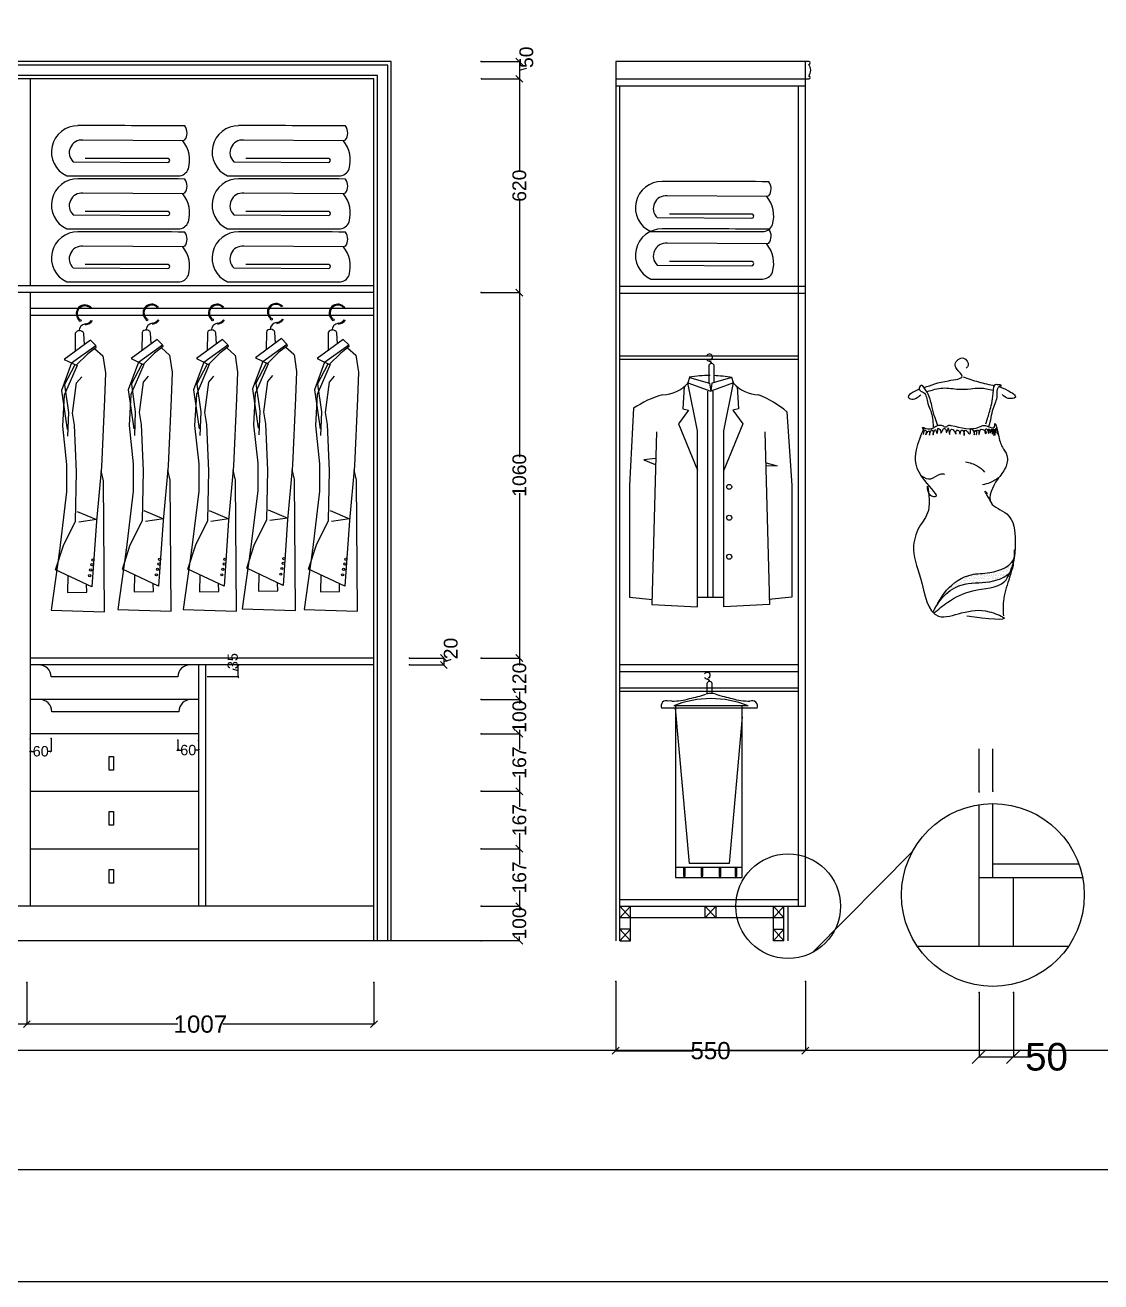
# Model space of a CAD drawing. Header units: inches. Extents: x 8.4 to 50.9, y 14.4 to 39.2.
# Drawn here: x 13.195 to 16.315, y 14.425 to 18.07 of the extents above; entities that cross this region are included whole.
import ezdxf

# ---------------------------------------------------------------- set-up
doc = ezdxf.new("R2010")
doc.units = ezdxf.units.IN
doc.header["$MEASUREMENT"] = 0
for name, color, linetype in [('02', 2, 'Continuous'), ('1', 1, 'Continuous'), ('kadrbm', 4, 'Continuous')]:
    doc.layers.add(name, color=color, linetype=linetype)
doc.styles.get("Standard").update_dxf_attribs({"font": 'arial.ttf'})

# ---------------------------------------------------------------- blocks, each defined once
blk = doc.blocks.new('kadrbm')
at = {"layer": 'kadrbm', "color": 4}
blk.add_lwpolyline([(0, 0), (0, 24.7972), (21, 24.7972), (21, 0), (0, 0)], close=True, dxfattribs=at)
blk.add_lwpolyline([(20.6631, 0.3257), (20.6631, 24.4603), (0.3369, 24.4603), (0.3369, 0.3257), (20.6631, 0.3257)], dxfattribs=at)

msp = doc.modelspace()

# ---------------------------------------------------------------- linework, layer by layer
at = {"layer": '02'}
for p, q in [((14.5173, 17.9645), (14.6286, 17.9645)), ((14.6285, 17.9645), (14.6285, 17.6445)), ((14.6285, 17.9395), (14.6488, 17.9456)), ((14.6488, 17.9456), (14.6488, 17.9458)), ((14.9081, 17.9645), (14.9081, 15.4145)), ((15.468, 17.9645), (14.9081, 17.9645)), ((15.458, 15.5145), (15.458, 17.9645)), ((14.5185, 17.9145), (14.6286, 17.9145)), ((14.908, 17.9145), (15.468, 17.9145)), ((14.9081, 17.8945), (15.458, 17.8945)), ((14.92, 15.4145), (14.92, 17.8945)), ((15.438, 15.5145), (15.438, 17.8945)), ((15.3461, 17.5732), (15.0567, 17.575)), ((15.3515, 17.5746), (15.3461, 17.5732)), ((14.6285, 17.5646), (14.6285, 16.8169)), ((15.028, 17.5122), (15.3022, 17.51)), ((15.3007, 17.5221), (15.0635, 17.5221)), ((15.0094, 17.4714), (15.3333, 17.4714)), ((15.3461, 17.4355), (15.0567, 17.4373)), ((15.3515, 17.4368), (15.3461, 17.4355)), ((15.028, 17.3744), (15.3022, 17.3723)), ((15.3007, 17.3844), (15.0635, 17.3844)), ((15.0094, 17.3337), (15.3333, 17.3337)), ((14.5173, 17.2945), (14.6286, 17.2945)), ((14.92, 17.3127), (15.458, 17.3127)), ((14.92, 17.2927), (15.458, 17.2927)), ((14.92, 17.1111), (15.438, 17.1111)), ((14.92, 17.1011), (15.438, 17.1011)), ((15.1786, 17.032), (15.1789, 17.0845)), ((15.1923, 17.0851), (15.1924, 17.0332)), ((15.1216, 17.0481), (15.1176, 17.0325)), ((15.1176, 17.0325), (15.1834, 17.0089)), ((15.145, 16.893), (15.1176, 17.0325)), ((15.1216, 17.0481), (15.18, 17.0316)), ((15.18, 17.0316), (15.1834, 17.0089)), ((15.2491, 17.0325), (15.1834, 17.0089)), ((15.1867, 17.0316), (15.1834, 17.0089)), ((15.2451, 17.0481), (15.1867, 17.0316)), ((15.2217, 16.893), (15.2491, 17.0325)), ((15.2491, 17.0325), (15.2451, 17.0481)), ((15.1068, 17.0221), (15.1023, 16.9572)), ((15.1743, 17.0089), (15.1743, 16.4108)), ((15.1893, 17.0089), (15.1893, 16.4108)), ((15.2599, 17.0221), (15.2644, 16.9572)), ((14.9593, 16.9588), (14.9483, 16.7353)), ((15.1187, 16.9531), (15.09, 16.9138)), ((15.1023, 16.9572), (15.1187, 16.9531)), ((15.2644, 16.9572), (15.248, 16.9531)), ((15.248, 16.9531), (15.2767, 16.9138)), ((15.4047, 16.9482), (15.4184, 16.7353)), ((15.0261, 16.8908), (15.0123, 16.3898)), ((15.09, 16.9138), (15.145, 16.7793)), ((15.145, 16.3829), (15.145, 16.893)), ((15.2767, 16.9138), (15.2217, 16.7793)), ((15.2217, 16.3829), (15.2217, 16.893)), ((15.3407, 16.8908), (15.3544, 16.3898)), ((15.0233, 16.8132), (14.9896, 16.809)), ((14.9896, 16.809), (15.0226, 16.7961)), ((15.3439, 16.8003), (15.376, 16.7917)), ((15.376, 16.7917), (15.3443, 16.7905)), ((14.9483, 16.7353), (14.9483, 16.4114)), ((15.4184, 16.7353), (15.4184, 16.4114)), ((14.6285, 16.7122), (14.6285, 16.2126)), ((16.0592, 16.5132), (16.0592, 16.5132)), ((16.0622, 16.5193), (16.0622, 16.5193)), ((15.9648, 16.4791), (15.9648, 16.4791)), ((15.9679, 16.4791), (15.9679, 16.4791)), ((15.9895, 16.4791), (15.9895, 16.4791)), ((15.9926, 16.4791), (15.9926, 16.4791)), ((15.9942, 16.4822), (15.9942, 16.4822)), ((16.0004, 16.4822), (16.0004, 16.4822)), ((16.0035, 16.4822), (16.0035, 16.4822)), ((16.0066, 16.4822), (16.0066, 16.4822)), ((16.0112, 16.4853), (16.0112, 16.4853)), ((16.0143, 16.4791), (16.0143, 16.4791)), ((16.0174, 16.4853), (16.0174, 16.4853)), ((16.0189, 16.4884), (16.0189, 16.4884)), ((16.0205, 16.4791), (16.0205, 16.4791)), ((16.022, 16.4884), (16.022, 16.4884)), ((16.0236, 16.4853), (16.0236, 16.4853)), ((16.0282, 16.4884), (16.0282, 16.4884)), ((16.0298, 16.4915), (16.0298, 16.4915)), ((16.0298, 16.4853), (16.0298, 16.4853)), ((16.0313, 16.4884), (16.0313, 16.4884)), ((16.0329, 16.4915), (16.0329, 16.4915)), ((16.0329, 16.4853), (16.0329, 16.4853)), ((16.036, 16.4915), (16.036, 16.4915)), ((16.036, 16.4853), (16.036, 16.4853)), ((16.039, 16.4977), (16.039, 16.4977)), ((16.0406, 16.4884), (16.0406, 16.4884)), ((16.0421, 16.4915), (16.0421, 16.4915)), ((16.0421, 16.4853), (16.0421, 16.4853)), ((16.0437, 16.4884), (16.0437, 16.4884)), ((16.0452, 16.4977), (16.0452, 16.4977)), ((16.0468, 16.4946), (16.0468, 16.4946)), ((16.0483, 16.5039), (16.0483, 16.5039)), ((16.0483, 16.4977), (16.0483, 16.4977)), ((16.0483, 16.4791), (16.0483, 16.4791)), ((16.0499, 16.4884), (16.0499, 16.4884)), ((16.0499, 16.4822), (16.0499, 16.4822)), ((16.0514, 16.4853), (16.0514, 16.4853)), ((16.053, 16.507), (16.053, 16.507)), ((16.053, 16.4946), (16.053, 16.4946)), ((16.053, 16.4884), (16.053, 16.4884)), ((16.0545, 16.5039), (16.0545, 16.5039)), ((16.0545, 16.4977), (16.0545, 16.4977)), ((16.0561, 16.4946), (16.0561, 16.4946)), ((16.0561, 16.4884), (16.0561, 16.4884)), ((16.0576, 16.5101), (16.0576, 16.5101)), ((16.0576, 16.5039), (16.0576, 16.5039)), ((16.0592, 16.5008), (16.0592, 16.5008)), ((16.0607, 16.5101), (16.0607, 16.5101)), ((15.8813, 16.442), (15.8813, 16.442)), ((15.8875, 16.442), (15.8875, 16.442)), ((15.8905, 16.4482), (15.8905, 16.4482)), ((15.8936, 16.4544), (15.8936, 16.4544)), ((15.8936, 16.4482), (15.8936, 16.4482)), ((15.8936, 16.442), (15.8936, 16.442)), ((15.8967, 16.4482), (15.8967, 16.4482)), ((15.8983, 16.4575), (15.8983, 16.4575)), ((15.8983, 16.4513), (15.8983, 16.4513)), ((15.8983, 16.4451), (15.8983, 16.4451)), ((15.9014, 16.4575), (15.9014, 16.4575)), ((15.9014, 16.4451), (15.9014, 16.4451)), ((15.9029, 16.4482), (15.9029, 16.4482)), ((15.9045, 16.4513), (15.9045, 16.4513)), ((15.9076, 16.4451), (15.9076, 16.4451)), ((15.9091, 16.4544), (15.9091, 16.4544)), ((15.9091, 16.4482), (15.9091, 16.4482)), ((15.9107, 16.4637), (15.9107, 16.4637)), ((15.9107, 16.4575), (15.9107, 16.4575)), ((15.9122, 16.4544), (15.9122, 16.4544)), ((15.9137, 16.4637), (15.9137, 16.4637)), ((15.9153, 16.4668), (15.9153, 16.4668)), ((15.9153, 16.4606), (15.9153, 16.4606)), ((15.9153, 16.4482), (15.9153, 16.4482)), ((15.9184, 16.4606), (15.9184, 16.4606)), ((15.9184, 16.4544), (15.9184, 16.4544)), ((15.9199, 16.4698), (15.9199, 16.4698)), ((15.9199, 16.4637), (15.9199, 16.4637)), ((15.9215, 16.4606), (15.9215, 16.4606)), ((15.923, 16.4637), (15.923, 16.4637)), ((15.923, 16.4513), (15.923, 16.4513)), ((15.9246, 16.4668), (15.9246, 16.4668)), ((15.9261, 16.4637), (15.9261, 16.4637)), ((15.9261, 16.4513), (15.9261, 16.4513)), ((15.9277, 16.4606), (15.9277, 16.4606)), ((15.9292, 16.4698), (15.9292, 16.4698)), ((15.9323, 16.4698), (15.9323, 16.4698)), ((15.9323, 16.4513), (15.9323, 16.4513)), ((15.9339, 16.4729), (15.9339, 16.4729)), ((15.9354, 16.4637), (15.9354, 16.4637)), ((15.9354, 16.4575), (15.9354, 16.4575)), ((15.937, 16.4606), (15.937, 16.4606)), ((15.9385, 16.476), (15.9385, 16.476)), ((15.9385, 16.4698), (15.9385, 16.4698)), ((15.9385, 16.4637), (15.9385, 16.4637)), ((15.94, 16.4729), (15.94, 16.4729)), ((15.94, 16.4544), (15.94, 16.4544)), ((15.9431, 16.4729), (15.9431, 16.4729)), ((15.9431, 16.4606), (15.9431, 16.4606)), ((15.9431, 16.4544), (15.9431, 16.4544)), ((15.9447, 16.476), (15.9447, 16.476)), ((15.9447, 16.4698), (15.9447, 16.4698)), ((15.9447, 16.4637), (15.9447, 16.4637)), ((15.9462, 16.4606), (15.9462, 16.4606)), ((15.9462, 16.4544), (15.9462, 16.4544)), ((15.9478, 16.476), (15.9478, 16.476)), ((15.9478, 16.4637), (15.9478, 16.4637)), ((15.9493, 16.4729), (15.9493, 16.4729)), ((15.9493, 16.4668), (15.9493, 16.4668)), ((15.9509, 16.476), (15.9509, 16.476)), ((15.9524, 16.4668), (15.9524, 16.4668)), ((15.954, 16.4637), (15.954, 16.4637)), ((15.954, 16.4575), (15.954, 16.4575)), ((15.9555, 16.4729), (15.9555, 16.4729)), ((15.9555, 16.4544), (15.9555, 16.4544)), ((15.9571, 16.4575), (15.9571, 16.4575)), ((15.9586, 16.4729), (15.9586, 16.4729)), ((15.9586, 16.4544), (15.9586, 16.4544)), ((15.9602, 16.476), (15.9602, 16.476)), ((15.9602, 16.4698), (15.9602, 16.4698)), ((15.9602, 16.4637), (15.9602, 16.4637)), ((15.9617, 16.4585), (15.9617, 16.4585)), ((15.9617, 16.4544), (15.9617, 16.4544)), ((15.9632, 16.4637), (15.9632, 16.4637)), ((15.9648, 16.4729), (15.9648, 16.4729)), ((15.9648, 16.4668), (15.9648, 16.4668)), ((15.9663, 16.4575), (15.9663, 16.4575)), ((15.9679, 16.4729), (15.9679, 16.4729)), ((15.9679, 16.4668), (15.9679, 16.4668)), ((15.9679, 16.4544), (15.9679, 16.4544)), ((15.9694, 16.4637), (15.9694, 16.4637)), ((15.971, 16.4668), (15.971, 16.4668)), ((15.971, 16.4544), (15.971, 16.4544)), ((15.9725, 16.476), (15.9725, 16.476)), ((15.9741, 16.4729), (15.9741, 16.4729)), ((15.9756, 16.4637), (15.9756, 16.4637)), ((15.9756, 16.4575), (15.9756, 16.4575)), ((15.9772, 16.4729), (15.9772, 16.4729)), ((15.9772, 16.4544), (15.9772, 16.4544)), ((15.9787, 16.476), (15.9787, 16.476)), ((15.9787, 16.4698), (15.9787, 16.4698)), ((15.9787, 16.4637), (15.9787, 16.4637)), ((15.9787, 16.4575), (15.9787, 16.4575)), ((15.9818, 16.4698), (15.9818, 16.4698)), ((15.9834, 16.4729), (15.9834, 16.4729)), ((15.9849, 16.476), (15.9849, 16.476)), ((15.9849, 16.4637), (15.9849, 16.4637)), ((15.9849, 16.4575), (15.9849, 16.4575)), ((15.9865, 16.4729), (15.9865, 16.4729)), ((15.988, 16.4698), (15.988, 16.4698)), ((15.988, 16.4637), (15.988, 16.4637)), ((15.9895, 16.4606), (15.9895, 16.4606)), ((15.9911, 16.4637), (15.9911, 16.4637)), ((15.9911, 16.4575), (15.9911, 16.4575)), ((15.9926, 16.4729), (15.9926, 16.4729)), ((15.9942, 16.4698), (15.9942, 16.4698)), ((15.9973, 16.476), (15.9973, 16.476)), ((15.9988, 16.4729), (15.9988, 16.4729)), ((16.0004, 16.4698), (16.0004, 16.4698)), ((16.0004, 16.4637), (16.0004, 16.4637)), ((16.0004, 16.4575), (16.0004, 16.4575)), ((16.0019, 16.4668), (16.0019, 16.4668)), ((16.0019, 16.4606), (16.0019, 16.4606)), ((16.0035, 16.476), (16.0035, 16.476)), ((16.0035, 16.4637), (16.0035, 16.4637)), ((16.005, 16.4729), (16.005, 16.4729)), ((16.0081, 16.4729), (16.0081, 16.4729)), ((16.0081, 16.4668), (16.0081, 16.4668)), ((16.0081, 16.4606), (16.0081, 16.4606)), ((16.0097, 16.476), (16.0097, 16.476)), ((16.0097, 16.4637), (16.0097, 16.4637)), ((16.0112, 16.4729), (16.0112, 16.4729)), ((16.0112, 16.4606), (16.0112, 16.4606)), ((16.0127, 16.4637), (16.0127, 16.4637)), ((16.0143, 16.4668), (16.0143, 16.4668)), ((16.0158, 16.4637), (16.0158, 16.4637)), ((16.0174, 16.4729), (16.0174, 16.4729)), ((16.0174, 16.4668), (16.0174, 16.4668)), ((16.022, 16.4637), (16.022, 16.4637)), ((16.0236, 16.4729), (16.0236, 16.4729)), ((16.0236, 16.4668), (16.0236, 16.4668)), ((16.0251, 16.476), (16.0251, 16.476)), ((16.0267, 16.4668), (16.0267, 16.4668)), ((16.0282, 16.476), (16.0282, 16.476)), ((16.0298, 16.4729), (16.0298, 16.4729)), ((16.0313, 16.476), (16.0313, 16.476)), ((16.0313, 16.4698), (16.0313, 16.4698)), ((16.0329, 16.4729), (16.0329, 16.4729)), ((16.036, 16.4729), (16.036, 16.4729)), ((16.0406, 16.476), (16.0406, 16.476)), ((16.0437, 16.476), (16.0437, 16.476)), ((14.9483, 16.4114), (15.0149, 16.4044)), ((15.145, 16.4108), (15.2217, 16.4108)), ((15.4184, 16.4114), (15.3518, 16.4044)), ((15.8503, 16.4049), (15.8503, 16.4049)), ((15.8519, 16.408), (15.8519, 16.408)), ((15.8534, 16.4111), (15.8534, 16.4111)), ((15.8565, 16.4111), (15.8565, 16.4111)), ((15.8596, 16.4173), (15.8596, 16.4173)), ((15.8627, 16.4234), (15.8627, 16.4234)), ((15.8642, 16.4265), (15.8642, 16.4265)), ((15.8642, 16.4203), (15.8642, 16.4203)), ((15.8658, 16.4234), (15.8658, 16.4234)), ((15.8673, 16.4265), (15.8673, 16.4265)), ((15.8704, 16.4327), (15.8704, 16.4327)), ((15.8735, 16.4327), (15.8735, 16.4327)), ((15.8751, 16.4296), (15.8751, 16.4296)), ((15.8797, 16.4389), (15.8797, 16.4389)), ((15.8797, 16.4327), (15.8797, 16.4327)), ((15.8813, 16.4358), (15.8813, 16.4358)), ((15.8828, 16.4389), (15.8828, 16.4389)), ((15.8859, 16.4389), (15.8859, 16.4389)), ((15.8875, 16.4358), (15.8875, 16.4358)), ((15.8921, 16.4389), (15.8921, 16.4389)), ((15.0123, 16.3898), (15.145, 16.3829)), ((15.3544, 16.3898), (15.2217, 16.3829)), ((15.8472, 16.3987), (15.8472, 16.3987)), ((14.3098, 16.2345), (14.4095, 16.2345)), ((14.4093, 16.2345), (14.4093, 16.2145)), ((14.4093, 16.2245), (14.4296, 16.2306)), ((14.4296, 16.2306), (14.4296, 16.2308)), ((14.5173, 16.2345), (14.6286, 16.2345)), ((14.3098, 16.2145), (14.4095, 16.2145)), ((15.438, 16.2145), (14.92, 16.2145)), ((15.438, 16.1945), (14.92, 16.1945)), ((15.1728, 16.1309), (15.1732, 16.1619)), ((15.1866, 16.1625), (15.1867, 16.1307)), ((14.5173, 16.1145), (14.6286, 16.1145)), ((14.6285, 16.1365), (14.6285, 16.1026)), ((15.438, 16.1472), (14.92, 16.1472)), ((15.438, 16.1372), (14.92, 16.1372)), ((15.3178, 16.0886), (15.0408, 16.0886)), ((15.2918, 16.0961), (15.0763, 16.0961)), ((15.0813, 16.0961), (15.0813, 15.5977)), ((15.1217, 15.6382), (15.0813, 16.0886)), ((15.2748, 15.5977), (15.2748, 16.0961)), ((15.2748, 16.0642), (15.2373, 15.6382)), ((14.5173, 16.0145), (14.6286, 16.0145)), ((14.6285, 16.0265), (14.6285, 15.9691)), ((15.9619, 15.8462), (15.9619, 15.9708)), ((16.0019, 15.8482), (16.0019, 15.9708)), ((14.6285, 15.8933), (14.6285, 15.8024)), ((14.5173, 15.8479), (14.6286, 15.8479)), ((15.9619, 15.3975), (15.9619, 15.8093)), ((16.0019, 15.5975), (16.0019, 15.8123)), ((14.6285, 15.7267), (14.6285, 15.6357)), ((14.5173, 15.6812), (14.6286, 15.6812)), ((15.2373, 15.6382), (15.1217, 15.6382)), ((15.48, 15.3809), (15.769, 15.6737)), ((15.0813, 15.6277), (15.2748, 15.6277)), ((16.0019, 15.6375), (16.2512, 15.6375)), ((15.0813, 15.5977), (15.2748, 15.5977)), ((15.9619, 15.5975), (16.2623, 15.5975)), ((16.0619, 15.3975), (16.0619, 15.5975)), ((14.6285, 15.56), (14.6285, 15.5026)), ((14.92, 15.5345), (15.438, 15.5345)), ((14.5173, 15.5145), (14.6286, 15.5145)), ((14.902, 15.506), (14.902, 15.506)), ((14.92, 15.481), (14.9506, 15.5145)), ((14.9506, 15.481), (14.92, 15.5145)), ((14.92, 15.5145), (15.458, 15.5145)), ((14.9506, 15.4145), (14.9506, 15.5145)), ((15.1677, 15.481), (15.1677, 15.5145)), ((15.1983, 15.481), (15.1677, 15.5145)), ((15.1677, 15.481), (15.1983, 15.5145)), ((15.1983, 15.5145), (15.1983, 15.481)), ((15.3654, 15.4145), (15.3654, 15.5145)), ((15.3654, 15.481), (15.396, 15.5145)), ((15.396, 15.481), (15.3654, 15.5145)), ((15.396, 15.4145), (15.396, 15.5145)), ((15.408, 15.4145), (15.408, 15.5145)), ((15.396, 15.481), (14.92, 15.481)), ((14.6285, 15.4145), (14.6285, 15.4265)), ((14.9506, 15.4481), (14.92, 15.4481)), ((14.9506, 15.4481), (14.92, 15.4145)), ((14.92, 15.4481), (14.9506, 15.4145)), ((15.3654, 15.4481), (15.396, 15.4481)), ((15.396, 15.4481), (15.3654, 15.4145)), ((15.3654, 15.4481), (15.396, 15.4145)), ((14.92, 15.4145), (14.9506, 15.4145)), ((15.396, 15.4145), (15.3654, 15.4145)), ((16.2208, 15.3975), (15.7832, 15.3975)), ((13.1999, 15.2937), (13.1999, 15.1721)), ((14.2066, 15.2937), (14.2066, 15.1721)), ((14.9081, 15.2959), (14.9081, 15.0953)), ((15.458, 15.2959), (15.458, 15.0953)), ((15.9619, 15.2643), (15.9619, 15.0775)), ((16.0619, 15.2643), (16.0619, 15.0775)), ((13.6381, 15.1723), (12.7616, 15.1723)), ((14.2066, 15.1723), (13.7683, 15.1723)), ((14.9081, 15.0954), (15.1335, 15.0954)), ((15.458, 15.0954), (15.2326, 15.0954)), ((15.9819, 15.0979), (15.9419, 15.0579)), ((16.0419, 15.0579), (16.0819, 15.0979)), ((15.9619, 15.0779), (16.1019, 15.0779))]:
    msp.add_line(p, q, dxfattribs=at)
for points in [[(15.1096, 15.6256), (15.1048, 15.6256), (15.1048, 15.6016), (15.1096, 15.6016)], [(15.1608, 15.6256), (15.156, 15.6256), (15.156, 15.6016), (15.1608, 15.6016)], [(15.2127, 15.6256), (15.2079, 15.6256), (15.2079, 15.6016), (15.2127, 15.6016)], [(15.2592, 15.6256), (15.2543, 15.6256), (15.2543, 15.6016), (15.2592, 15.6016)]]:
    msp.add_lwpolyline(points, close=True, dxfattribs=at)
for centre, radius in [((15.1847, 17.1), 0.000959), ((15.2371, 16.731), 0.00723), ((15.2371, 16.6413), 0.00723), ((15.2371, 16.5282), 0.00723), ((15.179, 16.1775), 0.000959), ((16.002, 15.5472), 0.2651), ((15.408, 15.5145), 0.1518)]:
    msp.add_circle(centre, radius, dxfattribs=at)
for centre, radius, start, end in [((15.468, 17.9605), 0.004, 270, 90), ((15.445, 17.9395), 0.0286, 323.5896, 36.4104), ((15.468, 17.9185), 0.004, 270, 90), ((15.0415, 17.5406), 0.0763, 89.4543, 245.1656), ((15.1098, -12.213), 29.8299, 89.53466, 90.12977), ((15.3248, 17.5956), 0.034, 321.7528, 36.8191), ((15.0537, 17.5384), 0.0368, 85.2319, 225.5868), ((15.277, 17.5168), 0.0892, 343.4184, 39.2187), ((15.3022, 17.5162), 0.00612, 269.2533, 104.177), ((15.0415, 17.4029), 0.0763, 89.4543, 245.1656), ((15.1098, -12.3507), 29.8299, 89.53466, 90.12977), ((15.3333, 17.5026), 0.0312, 270, 338.975), ((15.3248, 17.4579), 0.034, 321.7528, 36.8191), ((15.0537, 17.4007), 0.0368, 85.2319, 225.5868), ((15.277, 17.3791), 0.0892, 343.4184, 39.2187), ((15.3022, 17.3784), 0.00612, 269.2533, 104.177), ((15.3333, 17.3648), 0.0312, 270, 338.975), ((15.1806, 17.106), 0.0106, 207.3028, 261.8562), ((15.1806, 17.106), 0.0106, 121.1111, 151.0695), ((15.1798, 17.1073), 0.00909, 309.5906, 121.1111), ((15.1781, 17.0886), 0.00796, 2.1283, 81.8562), ((15.1857, 17.0814), 0.00752, 29.2217, 155.7581), ((15.1781, 17.0886), 0.00696, 2.2551, 81.8562), ((15.0406, 17.1016), 0.1035, 272.0939, 318.0912), ((15.1797, 16.6819), 0.372, 89.7097, 99.0109), ((15.1797, 16.6819), 0.372, 79.8717, 88.0618), ((15.3261, 17.1016), 0.1035, 221.9088, 267.9061), ((15.1211, 16.7214), 0.2872, 105.4925, 124.2706), ((15.208, 16.717), 0.3035, 49.6082, 67.8732), ((15.1749, 16.1835), 0.0106, 121.1111, 151.0695), ((15.1741, 16.1848), 0.00809, 309.5906, 121.1111), ((15.1749, 16.1835), 0.0106, 207.3028, 261.8562), ((15.18, 16.1588), 0.00752, 29.2217, 155.7581), ((15.1724, 16.1661), 0.00696, 2.2551, 81.8562), ((15.1724, 16.1661), 0.00796, 2.1283, 81.8562), ((15.0754, 16.2687), 0.1591, 268.3412, 287.1395), ((15.184, 15.8232), 0.2934, 68.4549, 111.5451), ((15.0034, 16.6377), 0.5344, 282.8463, 288.0762), ((15.184, 16.0798), 0.052, 73.4472, 105.5617), ((15.3646, 16.6377), 0.5344, 251.9238, 257.1537), ((15.2927, 16.2687), 0.1591, 252.8605, 271.6588), ((15.0554, 16.0949), 0.0159, 68.2108, 203.1697), ((15.066, 16.0442), 0.0656, 85.8449, 94.1551), ((15.3032, 16.0949), 0.0159, 336.8303, 111.7892)]:
    msp.add_arc(centre, radius, start, end, dxfattribs=at)
for points in [[(15.8031, 17.0188), (15.8736, 17.0389), (15.9128, 17.0523), (15.8969, 17.0739), (15.8927, 17.087), (15.9168, 17.1043), (15.9303, 17.0832), (15.9244, 17.0756)], [(15.7991, 17.0233), (15.7935, 17.0247), (15.7892, 17.0205), (15.7907, 17.0106), (15.8005, 17.005), (15.8131, 16.9728), (15.8215, 16.9517), (15.8286, 16.9055)], [(15.8426, 16.9083), (15.8342, 16.9307), (15.8258, 16.9616), (15.8145, 16.9994), (15.7977, 17.0247)], [(15.9156, 17.0499), (15.9599, 17.0355), (16.008, 17.0243)], [(15.9816, 16.9139), (15.9928, 16.9503), (16.0026, 17.0022), (16.0125, 17.0289), (16.0167, 17.0275), (16.0237, 17.0275), (16.0251, 17.0219)], [(15.99, 16.9041), (15.9956, 16.9251), (16.0012, 16.9517), (16.0083, 16.9728), (16.0139, 16.991), (16.0181, 17.0205), (16.0237, 17.0247)], [(15.7863, 17.0132), (15.7705, 17.0055), (15.7565, 16.9909), (15.7664, 16.9851), (15.7828, 16.9903), (15.7926, 16.998)], [(15.8117, 17.0072), (15.8565, 17.0176), (15.9034, 17.0143), (15.9367, 17.0154), (15.9651, 17.0176), (16.0022, 17.011)], [(16.021, 17.0213), (16.0449, 17.0108), (16.0672, 16.9909), (16.0464, 16.9876), (16.0289, 16.999)], [(15.8005, 16.897), (15.7977, 16.9027), (15.8077, 16.9004), (15.825, 16.9004), (15.8423, 16.909), (15.8552, 16.909), (15.8639, 16.9047), (15.8725, 16.909), (15.8812, 16.909), (15.9633, 16.9047), (15.9762, 16.909), (16.0065, 16.9047), (16.0076, 16.9138), (16.0174, 16.8842), (16.0295, 16.8458), (16.0427, 16.8217), (16.0383, 16.7866), (16.0154, 16.7523), (15.9965, 16.6848), (16.0424, 16.6524), (16.0667, 16.5741), (16.064, 16.5255), (16.0478, 16.4607), (16.0324, 16.3997), (16.0324, 16.3565)], [(15.8022, 16.9018), (15.7791, 16.8381), (15.8034, 16.7493), (15.8336, 16.7018), (15.8207, 16.7061), (15.812, 16.732), (15.8163, 16.6716), (15.792, 16.6205), (15.772, 16.5606), (15.792, 16.4657), (15.8445, 16.3558), (15.9114, 16.3651), (15.991, 16.3689), (16.0324, 16.3522), (15.9262, 16.3554)], [(15.8006, 16.883), (15.8053, 16.8958), (15.8087, 16.8904), (15.8073, 16.8823), (15.8134, 16.8918), (15.8161, 16.8931), (15.8182, 16.881), (15.8216, 16.8931), (15.8263, 16.8965), (15.8283, 16.8816), (15.8351, 16.8972), (15.8398, 16.8857), (15.8425, 16.8931), (15.8425, 16.9006), (15.85, 16.8945), (15.8507, 16.8871), (15.8554, 16.8938), (15.8601, 16.9006), (15.8662, 16.8945), (15.8669, 16.8891), (15.8723, 16.8999), (15.8723, 16.9019), (15.8764, 16.883), (15.8798, 16.8965), (15.8818, 16.8985), (15.8953, 16.8843), (15.8953, 16.8931), (15.9007, 16.8952), (15.9055, 16.8871), (15.9062, 16.8837), (15.9116, 16.8958), (15.915, 16.8945), (15.9183, 16.8796), (15.9217, 16.8952), (15.9346, 16.885), (15.9373, 16.8938), (15.9373, 16.8999), (15.9474, 16.8864), (15.9474, 16.8816), (15.9495, 16.8911), (15.9502, 16.8945), (15.9529, 16.8931), (15.9535, 16.8816), (15.9556, 16.8877), (15.9569, 16.8958), (15.9596, 16.8952), (15.961, 16.8864), (15.961, 16.883), (15.965, 16.8945), (15.965, 16.8965), (15.982, 16.8891), (15.9813, 16.8843), (15.9813, 16.8992), (15.9887, 16.8911), (15.9887, 16.8857), (15.9901, 16.8972), (15.9901, 16.8992), (15.9928, 16.8918), (15.9935, 16.8871), (15.9955, 16.8884), (15.9969, 16.8979), (15.9996, 16.8891), (16.0009, 16.8837), (16.0016, 16.8952), (16.0016, 16.8979), (16.0036, 16.8925), (16.005, 16.8796), (16.007, 16.8985), (16.0077, 16.881), (16.0097, 16.8945), (16.0104, 16.8999), (16.0144, 16.8837)], [(15.7952, 16.7625), (15.822, 16.754), (15.8489, 16.7681), (15.8617, 16.7681)], [(15.9225, 16.8035), (15.9565, 16.7922), (15.9777, 16.7738)], [(16.0216, 16.7597), (15.9933, 16.7427), (15.972, 16.737)], [(15.9989, 16.6833), (15.9848, 16.7074), (15.9791, 16.7187), (15.9862, 16.7116)], [(15.8284, 16.3688), (15.8663, 16.4202), (15.9207, 16.4489), (16.004, 16.458), (16.0615, 16.5033), (16.06, 16.5154)], [(15.8299, 16.3703), (15.8678, 16.4308), (15.9389, 16.4761), (15.9934, 16.4822), (16.0645, 16.529), (16.0645, 16.5487)], [(15.8299, 16.3643), (15.8708, 16.396), (15.9435, 16.4293), (16.0358, 16.4565), (16.06, 16.5064)]]:
    msp.add_spline(points, degree=3, dxfattribs=at)
for p in [(14.5173, 17.9645), (14.6285, 17.9645), (14.5185, 17.9145), (14.6285, 17.9145), (14.5173, 17.2945), (14.6285, 17.2945), (14.5173, 16.2345), (14.6285, 16.2345), (14.4093, 16.2145), (14.5173, 16.1145), (14.6285, 16.1145), (14.5173, 16.0145), (14.6285, 16.0145), (14.5173, 15.8479), (14.6285, 15.8479), (15.9619, 15.8461), (16.0019, 15.848), (14.5173, 15.6812), (14.6285, 15.6812), (14.5173, 15.5145), (14.6285, 15.5145), (14.5173, 15.4145), (13.1999, 15.2937), (14.2066, 15.2937), (14.9081, 15.2959), (15.458, 15.2959), (15.9619, 15.2644), (16.0619, 15.2644), (13.1999, 15.1723), (14.2066, 15.1723), (14.9081, 15.0954), (16.0619, 15.0779)]:
    msp.add_point(p, dxfattribs=at)
at = {"layer": '1'}
for p, q in [((14.6385, 17.9545), (14.6185, 17.9745)), ((14.2566, 17.9645), (11.1366, 17.9645)), ((14.2466, 17.9545), (11.1466, 17.9545)), ((14.2466, 15.4145), (14.2466, 17.9545)), ((14.2566, 15.4145), (14.2566, 17.9645)), ((14.2166, 17.9245), (11.1766, 17.9245)), ((14.2066, 17.9145), (11.1866, 17.9145)), ((13.2099, 17.9145), (13.2099, 17.3145)), ((14.2066, 15.4145), (14.2066, 17.9145)), ((14.2166, 15.4145), (14.2166, 17.9245)), ((14.6185, 17.9245), (14.6385, 17.9045)), ((13.652, 17.735), (13.3627, 17.7368)), ((13.6574, 17.7363), (13.652, 17.735)), ((14.1181, 17.735), (13.8288, 17.7368)), ((14.1235, 17.7363), (14.1181, 17.735)), ((13.6066, 17.6838), (13.3694, 17.6838)), ((14.0727, 17.6838), (13.8355, 17.6838)), ((13.3339, 17.6739), (13.6081, 17.6718)), ((13.8, 17.6739), (14.0742, 17.6718)), ((13.3153, 17.6331), (13.6392, 17.6331)), ((13.7814, 17.6331), (14.1053, 17.6331)), ((13.652, 17.5811), (13.3627, 17.5829)), ((13.6574, 17.5824), (13.652, 17.5811)), ((14.1181, 17.5811), (13.8288, 17.5829)), ((14.1235, 17.5824), (14.1181, 17.5811)), ((13.3339, 17.52), (13.6081, 17.5179)), ((13.6066, 17.53), (13.3694, 17.53)), ((13.8, 17.52), (14.0742, 17.5179)), ((14.0727, 17.53), (13.8355, 17.53)), ((13.3153, 17.4793), (13.6392, 17.4793)), ((13.7814, 17.4793), (14.1053, 17.4793)), ((13.652, 17.4272), (13.3627, 17.429)), ((13.6574, 17.4286), (13.652, 17.4272)), ((14.1181, 17.4272), (13.8288, 17.429)), ((14.1235, 17.4286), (14.1181, 17.4272)), ((13.3339, 17.3662), (13.6081, 17.364)), ((13.6066, 17.3761), (13.3694, 17.3761)), ((13.8, 17.3662), (14.0742, 17.364)), ((14.0727, 17.3761), (13.8355, 17.3761)), ((13.3153, 17.3254), (13.6392, 17.3254)), ((13.7814, 17.3254), (14.1053, 17.3254)), ((14.2066, 17.3145), (11.1866, 17.3145)), ((14.2066, 17.2945), (11.1866, 17.2945)), ((13.2099, 17.2945), (13.2099, 15.5145)), ((14.6385, 17.2845), (14.6185, 17.3045)), ((14.2066, 17.2478), (13.2099, 17.2478)), ((14.2066, 17.2278), (13.2099, 17.2278)), ((13.3403, 17.1769), (13.3397, 17.1239)), ((13.3668, 17.1439), (13.365, 17.1759)), ((13.534, 17.179), (13.5334, 17.1259)), ((13.5605, 17.146), (13.5587, 17.1779)), ((13.7236, 17.179), (13.723, 17.1259)), ((13.7501, 17.146), (13.7483, 17.1779)), ((13.8947, 17.181), (13.8941, 17.128)), ((13.9212, 17.148), (13.9194, 17.18)), ((14.074, 17.179), (14.0734, 17.1259)), ((14.1005, 17.146), (14.0987, 17.1779)), ((13.3841, 17.1567), (13.3084, 17.1007)), ((13.3298, 17.0906), (13.3998, 17.1411)), ((13.4011, 17.1356), (13.3765, 17.1171)), ((13.3841, 17.1567), (13.3998, 17.1411)), ((13.4011, 17.1356), (13.3998, 17.1411)), ((13.5779, 17.1588), (13.5021, 17.1028)), ((13.5236, 17.0927), (13.5935, 17.1431)), ((13.5948, 17.1376), (13.5702, 17.1191)), ((13.5779, 17.1588), (13.5935, 17.1431)), ((13.59, 17.134), (13.6139, 17.1133)), ((13.5948, 17.1376), (13.5935, 17.1431)), ((13.7675, 17.1588), (13.6917, 17.1028)), ((13.7132, 17.0927), (13.7831, 17.1431)), ((13.7845, 17.1376), (13.7598, 17.1191)), ((13.7675, 17.1588), (13.7831, 17.1431)), ((13.7796, 17.134), (13.8035, 17.1133)), ((13.7845, 17.1376), (13.7831, 17.1431)), ((13.9385, 17.1609), (13.8628, 17.1048)), ((13.8842, 17.0947), (13.9541, 17.1452)), ((13.9555, 17.1397), (13.9309, 17.1212)), ((13.9385, 17.1609), (13.9541, 17.1452)), ((13.9506, 17.136), (13.9745, 17.1154)), ((13.9555, 17.1397), (13.9541, 17.1452)), ((14.1178, 17.1588), (14.0421, 17.1028)), ((14.0635, 17.0927), (14.1334, 17.1431)), ((14.1348, 17.1376), (14.1102, 17.1191)), ((14.1178, 17.1588), (14.1334, 17.1431)), ((14.1299, 17.134), (14.1538, 17.1133)), ((14.1348, 17.1376), (14.1334, 17.1431)), ((13.3084, 17.1007), (13.3455, 17.0832)), ((13.3433, 17.0843), (13.3765, 17.1171)), ((13.3962, 17.1319), (13.4201, 17.1112)), ((13.4204, 17.1112), (13.428, 17.0615)), ((13.5021, 17.1028), (13.5392, 17.0853)), ((13.537, 17.0863), (13.5702, 17.1191)), ((13.6141, 17.1133), (13.6217, 17.0636)), ((13.6917, 17.1028), (13.7288, 17.0853)), ((13.7266, 17.0863), (13.7598, 17.1191)), ((13.8037, 17.1133), (13.8113, 17.0636)), ((13.8628, 17.1048), (13.8999, 17.0874)), ((13.8977, 17.0884), (13.9309, 17.1212)), ((13.9748, 17.1153), (13.9824, 17.0656)), ((14.0421, 17.1028), (14.0792, 17.0853)), ((14.077, 17.0863), (14.1102, 17.1191)), ((14.1541, 17.1133), (14.1617, 17.0636)), ((13.3298, 17.0906), (13.3002, 17.0106)), ((13.3455, 17.0834), (13.3082, 16.9972)), ((13.3094, 17.027), (13.3403, 17.0857)), ((13.428, 17.0615), (13.4251, 16.9855)), ((13.5236, 17.0927), (13.494, 17.0127)), ((13.5392, 17.0855), (13.5019, 16.9992)), ((13.5031, 17.0291), (13.534, 17.0878)), ((13.6217, 17.0636), (13.6188, 16.9875)), ((13.7132, 17.0927), (13.6836, 17.0127)), ((13.7288, 17.0855), (13.6915, 16.9992)), ((13.6927, 17.0291), (13.7236, 17.0878)), ((13.8113, 17.0636), (13.8084, 16.9875)), ((13.8842, 17.0947), (13.8546, 17.0148)), ((13.8999, 17.0875), (13.8626, 17.0013)), ((13.8638, 17.0311), (13.8946, 17.0898)), ((13.9824, 17.0656), (13.9795, 16.9896)), ((14.0635, 17.0927), (14.0339, 17.0127)), ((14.0792, 17.0855), (14.0419, 16.9992)), ((14.0431, 17.0291), (14.0739, 17.0878)), ((14.1617, 17.0636), (14.1588, 16.9875)), ((13.3094, 17.027), (13.3208, 16.9463)), ((13.3326, 16.9445), (13.3443, 17.0323)), ((13.3443, 17.0323), (13.3589, 17.0498)), ((13.5031, 17.0291), (13.5145, 16.9483)), ((13.5263, 16.9466), (13.538, 17.0343)), ((13.538, 17.0343), (13.5526, 17.0519)), ((13.6927, 17.0291), (13.7041, 16.9483)), ((13.7159, 16.9466), (13.7276, 17.0343)), ((13.7276, 17.0343), (13.7423, 17.0519)), ((13.8638, 17.0311), (13.8752, 16.9504)), ((13.887, 16.9486), (13.8987, 17.0364)), ((13.8987, 17.0364), (13.9133, 17.0539)), ((14.0431, 17.0291), (14.0545, 16.9483)), ((14.0663, 16.9466), (14.078, 17.0343)), ((14.078, 17.0343), (14.0926, 17.0519)), ((13.3002, 17.0106), (13.3167, 16.897)), ((13.3082, 16.9972), (13.3033, 16.9065)), ((13.494, 17.0127), (13.5104, 16.899)), ((13.5019, 16.9992), (13.497, 16.9086)), ((13.6188, 16.9875), (13.61, 16.7916)), ((13.6836, 17.0127), (13.7, 16.899)), ((13.6915, 16.9992), (13.6866, 16.9086)), ((13.8084, 16.9875), (13.7996, 16.7916)), ((13.8546, 17.0148), (13.8711, 16.9011)), ((13.8626, 17.0013), (13.8577, 16.9106)), ((13.9795, 16.9896), (13.9707, 16.7936)), ((14.0339, 17.0127), (14.0504, 16.899)), ((14.0419, 16.9992), (14.037, 16.9086)), ((14.1588, 16.9875), (14.15, 16.7916)), ((13.4251, 16.9855), (13.4163, 16.7895)), ((13.3208, 16.9463), (13.3181, 16.8778)), ((13.3384, 16.9094), (13.3326, 16.9445)), ((13.5145, 16.9483), (13.5118, 16.8799)), ((13.5322, 16.9115), (13.5263, 16.9466)), ((13.7041, 16.9483), (13.7014, 16.8799)), ((13.7218, 16.9115), (13.7159, 16.9466)), ((13.8752, 16.9504), (13.8724, 16.8819)), ((13.8928, 16.9135), (13.887, 16.9486)), ((14.0545, 16.9483), (14.0517, 16.8799)), ((14.0721, 16.9115), (14.0663, 16.9466)), ((13.3033, 16.9065), (13.315, 16.7954)), ((13.3443, 16.7749), (13.3384, 16.9094)), ((13.497, 16.9086), (13.5087, 16.7974)), ((13.538, 16.777), (13.5322, 16.9115)), ((13.6866, 16.9086), (13.6983, 16.7974)), ((13.7276, 16.777), (13.7218, 16.9115)), ((13.8577, 16.9106), (13.8694, 16.7995)), ((13.8987, 16.779), (13.8928, 16.9135)), ((14.037, 16.9086), (14.0487, 16.7974)), ((14.078, 16.777), (14.0721, 16.9115)), ((13.315, 16.7954), (13.315, 16.7164)), ((13.3414, 16.6316), (13.3443, 16.7749)), ((13.4163, 16.7895), (13.4017, 16.6316)), ((13.4222, 16.7486), (13.4152, 16.7775)), ((13.5087, 16.7974), (13.5087, 16.7185)), ((13.5351, 16.6337), (13.538, 16.777)), ((13.61, 16.7916), (13.5954, 16.6337)), ((13.6159, 16.7506), (13.6089, 16.7796)), ((13.6983, 16.7974), (13.6983, 16.7185)), ((13.7247, 16.6337), (13.7276, 16.777)), ((13.7996, 16.7916), (13.785, 16.6337)), ((13.8055, 16.7506), (13.7985, 16.7796)), ((13.8694, 16.7995), (13.8694, 16.7205)), ((13.8957, 16.6357), (13.8987, 16.779)), ((13.9707, 16.7936), (13.9561, 16.6357)), ((13.9765, 16.7527), (13.9696, 16.7816)), ((14.0487, 16.7974), (14.0487, 16.7185)), ((14.075, 16.6337), (14.078, 16.777)), ((14.15, 16.7916), (14.1354, 16.6337)), ((14.1558, 16.7506), (14.1489, 16.7796)), ((13.4251, 16.368), (13.4222, 16.7486)), ((13.6188, 16.37), (13.6159, 16.7506)), ((13.8084, 16.37), (13.8055, 16.7506)), ((13.9795, 16.3721), (13.9765, 16.7527)), ((14.1588, 16.37), (14.1558, 16.7506)), ((13.315, 16.7164), (13.2945, 16.5453)), ((13.5087, 16.7185), (13.4883, 16.5474)), ((13.6983, 16.7185), (13.6779, 16.5474)), ((13.8694, 16.7205), (13.8489, 16.5495)), ((14.0487, 16.7185), (14.0282, 16.5474)), ((13.3456, 16.6599), (13.402, 16.6364)), ((13.5394, 16.6619), (13.5958, 16.6384)), ((13.729, 16.6619), (13.7854, 16.6384)), ((13.9, 16.664), (13.9564, 16.6405)), ((14.0793, 16.6619), (14.1357, 16.6384)), ((13.3062, 16.561), (13.3414, 16.6316)), ((13.402, 16.6364), (13.3503, 16.6289)), ((13.4017, 16.6316), (13.3885, 16.4408)), ((13.5, 16.563), (13.5351, 16.6337)), ((13.5958, 16.6384), (13.5441, 16.6309)), ((13.5954, 16.6337), (13.5822, 16.4429)), ((13.6896, 16.563), (13.7247, 16.6337)), ((13.7854, 16.6384), (13.7337, 16.6309)), ((13.785, 16.6337), (13.7718, 16.4429)), ((13.8606, 16.5651), (13.8957, 16.6357)), ((13.9564, 16.6405), (13.9047, 16.633)), ((13.9561, 16.6357), (13.9429, 16.4449)), ((14.0399, 16.563), (14.075, 16.6337)), ((14.1357, 16.6384), (14.084, 16.6309)), ((14.1354, 16.6337), (14.1222, 16.4429)), ((13.2831, 16.4905), (13.3062, 16.561)), ((13.4769, 16.4926), (13.5, 16.563)), ((13.6665, 16.4926), (13.6896, 16.563)), ((13.8489, 16.5505), (13.8248, 16.377)), ((13.8375, 16.4947), (13.8606, 16.5651)), ((13.8489, 16.5495), (13.8489, 16.5505)), ((14.0168, 16.4926), (14.0399, 16.563)), ((13.2945, 16.5464), (13.2704, 16.3729)), ((13.2945, 16.5453), (13.2945, 16.5464)), ((13.4883, 16.5484), (13.4641, 16.375)), ((13.4883, 16.5474), (13.4883, 16.5484)), ((13.6779, 16.5484), (13.6537, 16.375)), ((13.6779, 16.5474), (13.6779, 16.5484)), ((14.0282, 16.5484), (14.0041, 16.375)), ((14.0282, 16.5474), (14.0282, 16.5484)), ((13.3885, 16.4408), (13.2831, 16.4905)), ((13.5822, 16.4429), (13.4769, 16.4926)), ((13.7718, 16.4429), (13.6665, 16.4926)), ((13.9429, 16.4449), (13.8375, 16.4947)), ((13.8729, 16.478), (13.872, 16.4283)), ((14.1222, 16.4429), (14.0168, 16.4926)), ((13.3185, 16.4739), (13.3176, 16.4242)), ((13.3735, 16.4252), (13.3728, 16.4482)), ((13.5122, 16.4759), (13.5114, 16.4263)), ((13.5673, 16.4273), (13.5666, 16.4503)), ((13.7018, 16.4759), (13.701, 16.4263)), ((13.7569, 16.4273), (13.7562, 16.4503)), ((13.9279, 16.4293), (13.9272, 16.4523)), ((14.0522, 16.4759), (14.0513, 16.4263)), ((14.1072, 16.4273), (14.1065, 16.4503)), ((13.3176, 16.4242), (13.3735, 16.4252)), ((13.5114, 16.4263), (13.5673, 16.4273)), ((13.701, 16.4263), (13.7569, 16.4273)), ((13.872, 16.4283), (13.9279, 16.4293)), ((14.0513, 16.4263), (14.1072, 16.4273)), ((13.2704, 16.3729), (13.4251, 16.368)), ((13.4641, 16.375), (13.6188, 16.37)), ((13.6537, 16.375), (13.8084, 16.37)), ((13.8248, 16.377), (13.9795, 16.3721)), ((14.0041, 16.375), (14.1588, 16.37)), ((14.2066, 16.2345), (13.2099, 16.2345)), ((14.4193, 16.2245), (14.3993, 16.2445)), ((14.3993, 16.2245), (14.4193, 16.2045)), ((14.6185, 16.2445), (14.6385, 16.2245)), ((14.2066, 16.2145), (13.2099, 16.2145)), ((13.6982, 16.2145), (13.6982, 15.5145)), ((13.7182, 16.2145), (13.7182, 15.5145)), ((13.7971, 16.2018), (13.7971, 16.202)), ((13.8125, 16.1972), (13.7971, 16.2018)), ((13.815, 16.212), (13.81, 16.217)), ((13.8125, 16.1798), (13.8125, 16.2145)), ((13.6378, 16.1798), (13.2703, 16.1798)), ((13.8124, 16.1798), (13.7229, 16.1798)), ((13.81, 16.1823), (13.815, 16.1773)), ((13.6982, 16.1145), (13.2099, 16.1145)), ((14.6385, 16.1045), (14.6185, 16.1245)), ((13.6408, 16.0788), (13.2723, 16.0788)), ((13.6982, 16.0145), (13.2099, 16.0145)), ((14.6185, 16.0245), (14.6385, 16.0045)), ((13.2124, 15.9663), (13.2074, 15.9613)), ((13.2678, 15.9613), (13.2728, 15.9663)), ((13.2703, 16.0012), (13.2703, 15.9636)), ((13.6403, 15.9698), (13.6353, 15.9648)), ((13.6378, 15.9962), (13.6378, 15.9671)), ((13.6378, 15.9673), (13.6487, 15.9673)), ((13.6982, 15.9673), (13.6874, 15.9673)), ((13.6957, 15.9648), (13.7007, 15.9698)), ((13.2099, 15.9638), (13.2208, 15.9638)), ((13.2703, 15.9638), (13.2594, 15.9638)), ((13.4384, 15.9095), (13.4384, 15.9491)), ((13.4384, 15.9491), (13.4516, 15.9491)), ((13.4516, 15.9491), (13.4516, 15.9095)), ((13.4516, 15.9095), (13.4384, 15.9095)), ((14.6185, 15.8579), (14.6385, 15.8379)), ((13.2099, 15.8479), (13.6982, 15.8479)), ((13.4384, 15.7494), (13.4384, 15.789)), ((13.4384, 15.789), (13.4516, 15.789)), ((13.4516, 15.789), (13.4516, 15.7494)), ((13.4516, 15.7494), (13.4384, 15.7494)), ((13.2099, 15.6812), (13.6982, 15.6812)), ((14.6385, 15.6712), (14.6185, 15.6912)), ((13.4384, 15.5811), (13.4384, 15.6207)), ((13.4384, 15.6207), (13.4516, 15.6207)), ((13.4516, 15.6207), (13.4516, 15.5811)), ((13.4516, 15.5811), (13.4384, 15.5811)), ((14.2066, 15.5145), (11.1866, 15.5145)), ((14.6185, 15.5245), (14.6385, 15.5045)), ((14.6185, 15.4245), (14.6385, 15.4045)), ((14.6286, 15.4145), (10.7754, 15.4145)), ((13.2099, 15.1823), (13.1899, 15.1623)), ((14.1966, 15.1623), (14.2166, 15.1823)), ((8.7087, 15.0966), (29.0349, 15.0966)), ((14.9181, 15.1054), (14.8981, 15.0854)), ((15.448, 15.0854), (15.468, 15.1054))]:
    msp.add_line(p, q, dxfattribs=at)
for centre, radius in [((13.3547, 17.2134), 0.00265), ((13.5484, 17.2154), 0.00265), ((13.738, 17.2154), 0.00265), ((13.9091, 17.2175), 0.00265), ((14.0884, 17.2154), 0.00265), ((13.3914, 16.5186), 0.00329), ((13.5852, 16.5207), 0.00329), ((13.7748, 16.5207), 0.00329), ((13.9458, 16.5228), 0.00329), ((14.1251, 16.5207), 0.00329), ((13.3821, 16.4736), 0.00329), ((13.3851, 16.49), 0.00329), ((13.3891, 16.5053), 0.00329), ((13.5758, 16.4757), 0.00329), ((13.5788, 16.492), 0.00329), ((13.5828, 16.5074), 0.00329), ((13.7654, 16.4757), 0.00329), ((13.7684, 16.492), 0.00329), ((13.7724, 16.5074), 0.00329), ((13.9365, 16.4777), 0.00329), ((13.9395, 16.4941), 0.00329), ((13.9435, 16.5094), 0.00329), ((14.1158, 16.4757), 0.00329), ((14.1188, 16.492), 0.00329), ((14.1228, 16.5074), 0.00329)]:
    msp.add_circle(centre, radius, dxfattribs=at)
for centre, radius, start, end in [((13.3474, 17.7023), 0.0763, 89.4543, 245.1656), ((13.4157, -12.0512), 29.8299, 89.53466, 90.12977), ((13.6307, 17.7573), 0.034, 321.7528, 36.8191), ((13.8135, 17.7023), 0.0763, 89.4543, 245.1656), ((13.8818, -12.0512), 29.8299, 89.53466, 90.12977), ((14.0968, 17.7573), 0.034, 321.7528, 36.8191), ((13.3596, 17.7002), 0.0368, 85.2319, 225.5868), ((13.5829, 17.6786), 0.0892, 343.4184, 39.2187), ((13.8257, 17.7002), 0.0368, 85.2319, 225.5868), ((14.049, 17.6786), 0.0892, 343.4184, 39.2187), ((13.6081, 17.6779), 0.00612, 269.2533, 104.177), ((14.0742, 17.6779), 0.00612, 269.2533, 104.177), ((13.6392, 17.6643), 0.0312, 270, 338.975), ((14.1053, 17.6643), 0.0312, 270, 338.975), ((13.3474, 17.5485), 0.0763, 89.4543, 245.1656), ((13.4157, -12.2051), 29.8299, 89.53466, 90.12977), ((13.6307, 17.6035), 0.034, 321.7528, 36.8191), ((13.8135, 17.5485), 0.0763, 89.4543, 245.1656), ((13.8818, -12.2051), 29.8299, 89.53466, 90.12977), ((14.0968, 17.6035), 0.034, 321.7528, 36.8191), ((13.3596, 17.5463), 0.0368, 85.2319, 225.5868), ((13.5829, 17.5247), 0.0892, 343.4184, 39.2187), ((13.8257, 17.5463), 0.0368, 85.2319, 225.5868), ((14.049, 17.5247), 0.0892, 343.4184, 39.2187), ((13.6081, 17.524), 0.00612, 269.2533, 104.177), ((13.6392, 17.5105), 0.0312, 270, 338.975), ((14.0742, 17.524), 0.00612, 269.2533, 104.177), ((14.1053, 17.5105), 0.0312, 270, 338.975), ((13.3474, 17.3946), 0.0763, 89.4543, 245.1656), ((13.4157, -12.3589), 29.8299, 89.53466, 90.12977), ((13.6307, 17.4496), 0.034, 321.7528, 36.8191), ((13.8135, 17.3946), 0.0763, 89.4543, 245.1656), ((13.8818, -12.3589), 29.8299, 89.53466, 90.12977), ((14.0968, 17.4496), 0.034, 321.7528, 36.8191), ((13.3596, 17.3924), 0.0368, 85.2319, 225.5868), ((13.5829, 17.3708), 0.0892, 343.4184, 39.2187), ((13.8257, 17.3924), 0.0368, 85.2319, 225.5868), ((14.049, 17.3708), 0.0892, 343.4184, 39.2187), ((13.6081, 17.3702), 0.00612, 269.2533, 104.177), ((14.0742, 17.3702), 0.00612, 269.2533, 104.177), ((13.6392, 17.3566), 0.0312, 270, 338.975), ((14.1053, 17.3566), 0.0312, 270, 338.975), ((13.3683, 17.2335), 0.0251, 58.8889, 230.4094), ((13.3683, 17.2335), 0.0224, 58.8889, 230.4094), ((13.3662, 17.2299), 0.0266, 46.2084, 58.8889), ((13.3662, 17.2299), 0.0293, 40.831, 58.8889), ((13.562, 17.2356), 0.0251, 58.8889, 230.4094), ((13.562, 17.2356), 0.0224, 58.8889, 230.4094), ((13.5599, 17.232), 0.0266, 46.2084, 58.8889), ((13.5599, 17.232), 0.0293, 40.831, 58.8889), ((13.7517, 17.2356), 0.0251, 58.8889, 230.4094), ((13.7517, 17.2356), 0.0224, 58.8889, 230.4094), ((13.7495, 17.232), 0.0266, 46.2084, 58.8889), ((13.7495, 17.232), 0.0293, 40.831, 58.8889), ((13.9227, 17.2377), 0.0251, 58.8889, 230.4094), ((13.9227, 17.2377), 0.0224, 58.8889, 230.4094), ((13.9205, 17.2341), 0.0266, 46.2084, 58.8889), ((13.9205, 17.2341), 0.0293, 40.831, 58.8889), ((14.102, 17.2356), 0.0251, 58.8889, 230.4094), ((14.102, 17.2356), 0.0224, 58.8889, 230.4094), ((14.0998, 17.232), 0.0266, 46.2084, 58.8889), ((14.0998, 17.232), 0.0293, 40.831, 58.8889), ((13.3662, 17.2299), 0.0266, 278.1438, 320.7311), ((13.3662, 17.2299), 0.0293, 278.1438, 325.0188), ((13.5668, 17.1839), 0.022, 98.1438, 177.8717), ((13.5599, 17.232), 0.0266, 278.1438, 320.7311), ((13.5599, 17.232), 0.0293, 278.1438, 325.0188), ((13.7564, 17.1839), 0.022, 98.1438, 177.8717), ((13.7495, 17.232), 0.0266, 278.1438, 320.7311), ((13.7495, 17.232), 0.0293, 278.1438, 325.0188), ((13.9274, 17.186), 0.022, 98.1438, 177.8717), ((13.9205, 17.2341), 0.0266, 278.1438, 320.7311), ((13.9205, 17.2341), 0.0293, 278.1438, 325.0188), ((14.1067, 17.1839), 0.022, 98.1438, 177.8717), ((14.0998, 17.232), 0.0266, 278.1438, 320.7311), ((14.0998, 17.232), 0.0293, 278.1438, 325.0188), ((13.3524, 17.1702), 0.0139, 24.2419, 150.7783), ((13.373, 17.1819), 0.022, 98.1438, 177.8717), ((13.5461, 17.1722), 0.0139, 24.2419, 150.7783), ((13.7357, 17.1722), 0.0139, 24.2419, 150.7783), ((13.9068, 17.1743), 0.0139, 24.2419, 150.7783), ((14.0861, 17.1722), 0.0139, 24.2419, 150.7783), ((13.2354, 16.1797), 0.0349, 0.2435, 91.3833), ((13.6727, 16.1797), 0.0349, 88.6167, 179.7565), ((13.2366, 16.0788), 0.0357, 0, 90), ((13.6766, 16.0788), 0.0357, 90, 180)]:
    msp.add_arc(centre, radius, start, end, dxfattribs=at)
for p in [(14.3097, 16.2345), (13.8125, 16.2145), (14.3097, 16.2145), (13.8125, 16.1798), (13.2099, 16.0003), (13.2703, 16.0013), (13.6378, 15.9963), (13.6982, 15.9953), (13.6982, 15.9673), (13.2099, 15.9638)]:
    msp.add_point(p, dxfattribs=at)

# ---------------------------------------------------------------- block references
at = {"layer": 'kadrbm'}
msp.add_blockref('kadrbm', (8.3718, 14.4249), dxfattribs=at)

# ---------------------------------------------------------------- texts
at = {"layer": '02'}
msp.add_text('50', height=0.08, dxfattribs=at).set_placement((16.0954, 15.0379))
at = {"layer": '02', "char_height": 0.04, "rotation": 90}
for s, insert, attachment_point in [('\\A1;50', (14.6488, 17.9459), 4), ('\\A1;620', (14.6285, 17.6045), 5), ('\\A1;1060', (14.6285, 16.7645), 5), ('\\A1;20', (14.4296, 16.2309), 4), ('\\A1;120', (14.6285, 16.1745), 5), ('\\A1;100', (14.6285, 16.0645), 5), ('\\A1;167', (14.6285, 15.9312), 5), ('\\A1;167', (14.6285, 15.7645), 5), ('\\A1;167', (14.6285, 15.5979), 5), ('\\A1;100', (14.6285, 15.4645), 5)]:
    msp.add_mtext(s, dxfattribs=dict(at, insert=insert, attachment_point=attachment_point))
at = {"layer": '02', "char_height": 0.05, "attachment_point": 5}
for s, insert in [('\\A1;1007', (13.7032, 15.1723)), ('\\A1;550', (15.183, 15.0954))]:
    msp.add_mtext(s, dxfattribs=dict(at, insert=insert))
at = {"layer": '1', "insert": (13.7971, 16.2021), "char_height": 0.03, "attachment_point": 4, "rotation": 90}
msp.add_mtext('\\A1;35', dxfattribs=at)
at = {"layer": '1', "char_height": 0.03, "attachment_point": 5}
for insert in [(13.2401, 15.9638), (13.668, 15.9673)]:
    msp.add_mtext('\\A1;60', dxfattribs=dict(at, insert=insert))

doc.saveas('drawing.dxf')
